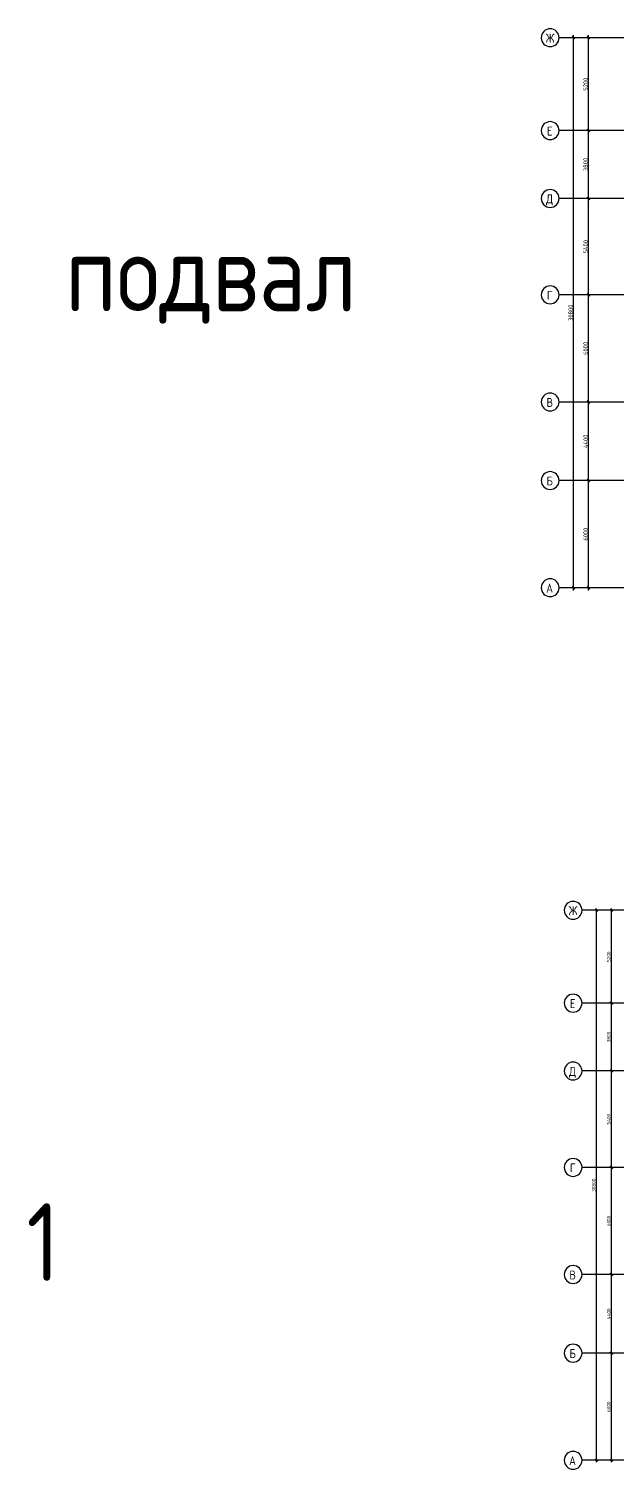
# Model space of a CAD drawing. Header units: millimetres. Extents: x -60946 to 138510, y -262288 to 24501.
# Drawn here: x -54930 to -22156, y -56360 to 24305 of the extents above; entities that cross this region are included whole.
import ezdxf

# ---------------------------------------------------------------- set-up
doc = ezdxf.new("R2010")
doc.units = ezdxf.units.MM
doc.linetypes.add('ADSK_Линия сетки', pattern=[25, 20, -2.5, 0, -2.5])
doc.layers.add('Оси', color=7, linetype='Continuous', lineweight=9)
doc.layers.add('Размеры', color=7, linetype='Continuous', lineweight=9)
doc.styles.add('GOST Common', font='', dxfattribs={"width": 0.9, "height": 500})
doc.styles.add('GOST Common_2', font='', dxfattribs={"width": 0.9, "height": 250})
doc.styles.add('GOST Common_3', font='', dxfattribs={"width": 0.9, "height": 200})
doc.styles.add('GOST Common_9', font='', dxfattribs={"width": 0.9, "height": 120})
doc.styles.get('GOST Common').set_extended_font_data('GOST Common')
doc.styles.get('GOST Common_2').set_extended_font_data('GOST Common')
doc.styles.get('GOST Common_3').set_extended_font_data('GOST Common')
doc.styles.get('GOST Common_9').set_extended_font_data('GOST Common')
doc.dimstyles.new('ADSK_Основной_2_0', dxfattribs={"dimscale": 304.8, "dimtxt": 201.142999, "dimasz": 0.463911, "dimexe": 0.328084, "dimexo": 0.328084, "dimgap": 0.164042, "dimtad": 1, "dimdec": 3, "dimrnd": 0.001, "dimdsep": 46, "dimtxsty": 'GOST Common_3', "dimblk1": 'OBLIQUE', "dimblk2": 'OBLIQUE', "dimsah": 1, "dimcen": 0.09, "dimdle": 0.328084, "dimazin": 2, "dimtfac": 1, "dimtdec": 4, "dimtix": 1, "dimtmove": 0, "dimatfit": 3, "dimfxl": 1, "dimtvp": 1, "dimtolj": 1, "dimtzin": 0, "dimlwd": 20, "dimlwe": 20, "dimarcsym": 2})
doc.dimstyles.new('ADSK_Основной_2_5_мм', dxfattribs={"dimscale": 304.8, "dimtxt": 251.428749, "dimasz": 0.463911, "dimexe": 0.492126, "dimexo": 0.984252, "dimgap": 0.098425, "dimtad": 1, "dimrnd": 0.01, "dimdsep": 46, "dimtxsty": 'GOST Common_2', "dimblk1": 'OBLIQUE', "dimblk2": 'OBLIQUE', "dimsah": 1, "dimcen": 0.09, "dimdle": 0.492126, "dimazin": 2, "dimtfac": 1, "dimtdec": 4, "dimtix": 1, "dimtmove": 0, "dimatfit": 3, "dimfxl": 1, "dimtvp": 1, "dimtolj": 1, "dimtzin": 0, "dimlwd": 20, "dimlwe": 20, "dimarcsym": 2})

# ---------------------------------------------------------------- blocks, each defined once
blk = doc.blocks.new('Ось сетки - Круг_Ø10 мм-8259-Кладочный план подвала')
at = {"layer": 'Оси', "lineweight": 20}
for start, end in [(360, 180), (180, 360)]:
    blk.add_arc((0, 0), 5, start, end, dxfattribs=at)
blk = doc.blocks.new('_Oblique')
at = {"color": 0, "linetype": 'ByBlock', "lineweight": -2}
blk.add_line((-0.5, -0.5), (0.5, 0.5), dxfattribs=at)
blk = doc.blocks.new('DIMBLOCK18-Кладочный план подвала')
at = {"layer": 'Defpoints', "color": 0, "transparency": 16777216}
for p in [(-23699, -995), (-23599, -995), (-23699, -6995)]:
    blk.add_point(p, dxfattribs=at)
at = {"layer": 'Размеры', "color": 0, "lineweight": 20, "transparency": 16777216}
for p, q in [((-23599, -7145), (-23599, -845)), ((-23399, -995), (-23449, -995)), ((-23399, -6995), (-23449, -6995))]:
    blk.add_line(p, q, dxfattribs=at)
at = {"layer": 'Размеры', "color": 0, "lineweight": 20, "transparency": 16777216, "xscale": 141.4, "yscale": 141.4, "zscale": 141.4}
for p, rotation in [((-23599, -995), 90), ((-23599, -6995), 270)]:
    blk.add_blockref('_Oblique', p, dxfattribs=dict(at, rotation=rotation))
at = {"layer": 'Размеры', "color": 0, "lineweight": 9, "transparency": 16777216, "insert": (-23754, -3995), "char_height": 250, "width": 756.84, "attachment_point": 5, "rotation": 90, "style": 'GOST Common_2'}
blk.add_mtext('\\A1;6000', dxfattribs=at)
blk = doc.blocks.new('DIMBLOCK19-Кладочный план подвала')
at = {"layer": 'Defpoints', "color": 0, "transparency": 16777216}
for p in [(-23699, 3405), (-23599, 3405), (-23699, -995)]:
    blk.add_point(p, dxfattribs=at)
at = {"layer": 'Размеры', "color": 0, "lineweight": 20, "transparency": 16777216}
for p, q in [((-23599, -1145), (-23599, 3555)), ((-23399, 3405), (-23449, 3405)), ((-23399, -995), (-23449, -995))]:
    blk.add_line(p, q, dxfattribs=at)
at = {"layer": 'Размеры', "color": 0, "lineweight": 20, "transparency": 16777216, "xscale": 141.4, "yscale": 141.4, "zscale": 141.4}
for p, rotation in [((-23599, 3405), 90), ((-23599, -995), 270)]:
    blk.add_blockref('_Oblique', p, dxfattribs=dict(at, rotation=rotation))
at = {"layer": 'Размеры', "color": 0, "lineweight": 9, "transparency": 16777216, "insert": (-23754, 1205), "char_height": 250, "width": 807.98, "attachment_point": 5, "rotation": 90, "style": 'GOST Common_2'}
blk.add_mtext('\\A1;4400', dxfattribs=at)
blk = doc.blocks.new('DIMBLOCK20-Кладочный план подвала')
at = {"layer": 'Defpoints', "color": 0, "transparency": 16777216}
for p in [(-23699, 9405), (-23599, 9405), (-23699, 3405)]:
    blk.add_point(p, dxfattribs=at)
at = {"layer": 'Размеры', "color": 0, "lineweight": 20, "transparency": 16777216}
for p, q in [((-23599, 3255), (-23599, 9555)), ((-23399, 9405), (-23449, 9405)), ((-23399, 3405), (-23449, 3405))]:
    blk.add_line(p, q, dxfattribs=at)
at = {"layer": 'Размеры', "color": 0, "lineweight": 20, "transparency": 16777216, "xscale": 141.4, "yscale": 141.4, "zscale": 141.4}
for p, rotation in [((-23599, 9405), 90), ((-23599, 3405), 270)]:
    blk.add_blockref('_Oblique', p, dxfattribs=dict(at, rotation=rotation))
at = {"layer": 'Размеры', "color": 0, "lineweight": 9, "transparency": 16777216, "insert": (-23754, 6405), "char_height": 250, "width": 756.84, "attachment_point": 5, "rotation": 90, "style": 'GOST Common_2'}
blk.add_mtext('\\A1;6000', dxfattribs=at)
blk = doc.blocks.new('DIMBLOCK21-Кладочный план подвала')
at = {"layer": 'Defpoints', "color": 0, "transparency": 16777216}
for p in [(-23699, 14805), (-23599, 14805), (-23699, 9405)]:
    blk.add_point(p, dxfattribs=at)
at = {"layer": 'Размеры', "color": 0, "lineweight": 20, "transparency": 16777216}
for p, q in [((-23599, 9255), (-23599, 14955)), ((-23399, 14805), (-23449, 14805)), ((-23399, 9405), (-23449, 9405))]:
    blk.add_line(p, q, dxfattribs=at)
at = {"layer": 'Размеры', "color": 0, "lineweight": 20, "transparency": 16777216, "xscale": 141.4, "yscale": 141.4, "zscale": 141.4}
for p, rotation in [((-23599, 14805), 90), ((-23599, 9405), 270)]:
    blk.add_blockref('_Oblique', p, dxfattribs=dict(at, rotation=rotation))
at = {"layer": 'Размеры', "color": 0, "lineweight": 9, "transparency": 16777216, "insert": (-23754, 12105), "char_height": 250, "width": 782.41, "attachment_point": 5, "rotation": 90, "style": 'GOST Common_2'}
blk.add_mtext('\\A1;5400', dxfattribs=at)
blk = doc.blocks.new('DIMBLOCK22-Кладочный план подвала')
at = {"layer": 'Defpoints', "color": 0, "transparency": 16777216}
for p in [(-23699, 18605), (-23599, 18605), (-23699, 14805)]:
    blk.add_point(p, dxfattribs=at)
at = {"layer": 'Размеры', "color": 0, "lineweight": 20, "transparency": 16777216}
for p, q in [((-23599, 14655), (-23599, 18755)), ((-23399, 18605), (-23449, 18605)), ((-23399, 14805), (-23449, 14805))]:
    blk.add_line(p, q, dxfattribs=at)
at = {"layer": 'Размеры', "color": 0, "lineweight": 20, "transparency": 16777216, "xscale": 141.4, "yscale": 141.4, "zscale": 141.4}
for p, rotation in [((-23599, 18605), 90), ((-23599, 14805), 270)]:
    blk.add_blockref('_Oblique', p, dxfattribs=dict(at, rotation=rotation))
at = {"layer": 'Размеры', "color": 0, "lineweight": 9, "transparency": 16777216, "insert": (-23754, 16705), "char_height": 250, "width": 756.84, "attachment_point": 5, "rotation": 90, "style": 'GOST Common_2'}
blk.add_mtext('\\A1;3800', dxfattribs=at)
blk = doc.blocks.new('DIMBLOCK23-Кладочный план подвала')
at = {"layer": 'Defpoints', "color": 0, "transparency": 16777216}
for p in [(-23699, 23805), (-23599, 23805), (-23699, 18605)]:
    blk.add_point(p, dxfattribs=at)
at = {"layer": 'Размеры', "color": 0, "lineweight": 20, "transparency": 16777216}
for p, q in [((-23599, 18455), (-23599, 23955)), ((-23399, 23805), (-23449, 23805)), ((-23399, 18605), (-23449, 18605))]:
    blk.add_line(p, q, dxfattribs=at)
at = {"layer": 'Размеры', "color": 0, "lineweight": 20, "transparency": 16777216, "xscale": 141.4, "yscale": 141.4, "zscale": 141.4}
for p, rotation in [((-23599, 23805), 90), ((-23599, 18605), 270)]:
    blk.add_blockref('_Oblique', p, dxfattribs=dict(at, rotation=rotation))
at = {"layer": 'Размеры', "color": 0, "lineweight": 9, "transparency": 16777216, "insert": (-23754, 21205), "char_height": 250, "width": 756.84, "attachment_point": 5, "rotation": 90, "style": 'GOST Common_2'}
blk.add_mtext('\\A1;5200', dxfattribs=at)
blk = doc.blocks.new('DIMBLOCK24-Кладочный план подвала')
at = {"layer": 'Defpoints', "color": 0, "transparency": 16777216}
for p in [(-24539, 23805), (-24439, 23805), (-24539, -6995)]:
    blk.add_point(p, dxfattribs=at)
at = {"layer": 'Размеры', "color": 0, "lineweight": 20, "transparency": 16777216}
for p, q in [((-24439, -7145), (-24439, 23955)), ((-24239, 23805), (-24289, 23805)), ((-24239, -6995), (-24289, -6995))]:
    blk.add_line(p, q, dxfattribs=at)
at = {"layer": 'Размеры', "color": 0, "lineweight": 20, "transparency": 16777216, "xscale": 141.4, "yscale": 141.4, "zscale": 141.4}
for p, rotation in [((-24439, 23805), 90), ((-24439, -6995), 270)]:
    blk.add_blockref('_Oblique', p, dxfattribs=dict(at, rotation=rotation))
at = {"layer": 'Размеры', "color": 0, "lineweight": 9, "transparency": 16777216, "insert": (-24594, 8405), "char_height": 250, "width": 946.05, "attachment_point": 5, "rotation": 90, "style": 'GOST Common_2'}
blk.add_mtext('\\A1;30800', dxfattribs=at)
blk = doc.blocks.new('Ось сетки - Круг_Ø10 мм-8259-Кладочный план 1-го этажа')
at = {"layer": 'Оси', "lineweight": 20}
for start, end in [(360, 180), (180, 360)]:
    blk.add_arc((0, 0), 5, start, end, dxfattribs=at)
blk = doc.blocks.new('*D4368')
at = {"layer": 'Defpoints', "color": 0, "transparency": 16777216}
for p in [(-22415, -49860), (-22315, -49860), (-22415, -55860)]:
    blk.add_point(p, dxfattribs=at)
at = {"layer": 'Размеры', "color": 0, "lineweight": 20, "transparency": 16777216}
for p, q in [((-22315, -55960), (-22315, -49760)), ((-22315, -49860), (-22215, -49860)), ((-22315, -55860), (-22215, -55860))]:
    blk.add_line(p, q, dxfattribs=at)
at = {"layer": 'Размеры', "color": 0, "lineweight": 20, "transparency": 16777216, "xscale": 141.4, "yscale": 141.4, "zscale": 141.4}
for p, rotation in [((-22315, -49860), 90), ((-22315, -55860), 270)]:
    blk.add_blockref('_Oblique', p, dxfattribs=dict(at, rotation=rotation))
at = {"layer": 'Размеры', "color": 0, "lineweight": 9, "transparency": 16777216, "insert": (-22465, -52860), "char_height": 200, "width": 605.47, "attachment_point": 5, "rotation": 90, "style": 'GOST Common_3'}
blk.add_mtext('\\A1;6000', dxfattribs=at)
blk = doc.blocks.new('*D4369')
at = {"layer": 'Defpoints', "color": 0, "transparency": 16777216}
for p in [(-22415, -45460), (-22315, -45460), (-22415, -49860)]:
    blk.add_point(p, dxfattribs=at)
at = {"layer": 'Размеры', "color": 0, "lineweight": 20, "transparency": 16777216}
for p, q in [((-22315, -49960), (-22315, -45360)), ((-22315, -45460), (-22215, -45460)), ((-22315, -49860), (-22215, -49860))]:
    blk.add_line(p, q, dxfattribs=at)
at = {"layer": 'Размеры', "color": 0, "lineweight": 20, "transparency": 16777216, "xscale": 141.4, "yscale": 141.4, "zscale": 141.4}
for p, rotation in [((-22315, -45460), 90), ((-22315, -49860), 270)]:
    blk.add_blockref('_Oblique', p, dxfattribs=dict(at, rotation=rotation))
at = {"layer": 'Размеры', "color": 0, "lineweight": 9, "transparency": 16777216, "insert": (-22465, -47660), "char_height": 200, "width": 646.38, "attachment_point": 5, "rotation": 90, "style": 'GOST Common_3'}
blk.add_mtext('\\A1;4400', dxfattribs=at)
blk = doc.blocks.new('*D4370')
at = {"layer": 'Defpoints', "color": 0, "transparency": 16777216}
for p in [(-22415, -39460), (-22315, -39460), (-22415, -45460)]:
    blk.add_point(p, dxfattribs=at)
at = {"layer": 'Размеры', "color": 0, "lineweight": 20, "transparency": 16777216}
for p, q in [((-22315, -45560), (-22315, -39360)), ((-22315, -39460), (-22215, -39460)), ((-22315, -45460), (-22215, -45460))]:
    blk.add_line(p, q, dxfattribs=at)
at = {"layer": 'Размеры', "color": 0, "lineweight": 20, "transparency": 16777216, "xscale": 141.4, "yscale": 141.4, "zscale": 141.4}
for p, rotation in [((-22315, -39460), 90), ((-22315, -45460), 270)]:
    blk.add_blockref('_Oblique', p, dxfattribs=dict(at, rotation=rotation))
at = {"layer": 'Размеры', "color": 0, "lineweight": 9, "transparency": 16777216, "insert": (-22465, -42460), "char_height": 200, "width": 605.47, "attachment_point": 5, "rotation": 90, "style": 'GOST Common_3'}
blk.add_mtext('\\A1;6000', dxfattribs=at)
blk = doc.blocks.new('*D4371')
at = {"layer": 'Defpoints', "color": 0, "transparency": 16777216}
for p in [(-22415, -34060), (-22315, -34060), (-22415, -39460)]:
    blk.add_point(p, dxfattribs=at)
at = {"layer": 'Размеры', "color": 0, "lineweight": 20, "transparency": 16777216}
for p, q in [((-22315, -39560), (-22315, -33960)), ((-22315, -34060), (-22215, -34060)), ((-22315, -39460), (-22215, -39460))]:
    blk.add_line(p, q, dxfattribs=at)
at = {"layer": 'Размеры', "color": 0, "lineweight": 20, "transparency": 16777216, "xscale": 141.4, "yscale": 141.4, "zscale": 141.4}
for p, rotation in [((-22315, -34060), 90), ((-22315, -39460), 270)]:
    blk.add_blockref('_Oblique', p, dxfattribs=dict(at, rotation=rotation))
at = {"layer": 'Размеры', "color": 0, "lineweight": 9, "transparency": 16777216, "insert": (-22465, -36760), "char_height": 200, "width": 625.93, "attachment_point": 5, "rotation": 90, "style": 'GOST Common_3'}
blk.add_mtext('\\A1;5400', dxfattribs=at)
blk = doc.blocks.new('*D4372')
at = {"layer": 'Defpoints', "color": 0, "transparency": 16777216}
for p in [(-22415, -30260), (-22315, -30260), (-22415, -34060)]:
    blk.add_point(p, dxfattribs=at)
at = {"layer": 'Размеры', "color": 0, "lineweight": 20, "transparency": 16777216}
for p, q in [((-22315, -34160), (-22315, -30160)), ((-22315, -30260), (-22215, -30260)), ((-22315, -34060), (-22215, -34060))]:
    blk.add_line(p, q, dxfattribs=at)
at = {"layer": 'Размеры', "color": 0, "lineweight": 20, "transparency": 16777216, "xscale": 141.4, "yscale": 141.4, "zscale": 141.4}
for p, rotation in [((-22315, -30260), 90), ((-22315, -34060), 270)]:
    blk.add_blockref('_Oblique', p, dxfattribs=dict(at, rotation=rotation))
at = {"layer": 'Размеры', "color": 0, "lineweight": 9, "transparency": 16777216, "insert": (-22465, -32160), "char_height": 200, "width": 605.47, "attachment_point": 5, "rotation": 90, "style": 'GOST Common_3'}
blk.add_mtext('\\A1;3800', dxfattribs=at)
blk = doc.blocks.new('*D4373')
at = {"layer": 'Defpoints', "color": 0, "transparency": 16777216}
for p in [(-22415, -25060), (-22315, -25060), (-22415, -30260)]:
    blk.add_point(p, dxfattribs=at)
at = {"layer": 'Размеры', "color": 0, "lineweight": 20, "transparency": 16777216}
for p, q in [((-22315, -30360), (-22315, -24960)), ((-22315, -25060), (-22215, -25060)), ((-22315, -30260), (-22215, -30260))]:
    blk.add_line(p, q, dxfattribs=at)
at = {"layer": 'Размеры', "color": 0, "lineweight": 20, "transparency": 16777216, "xscale": 141.4, "yscale": 141.4, "zscale": 141.4}
for p, rotation in [((-22315, -25060), 90), ((-22315, -30260), 270)]:
    blk.add_blockref('_Oblique', p, dxfattribs=dict(at, rotation=rotation))
at = {"layer": 'Размеры', "color": 0, "lineweight": 9, "transparency": 16777216, "insert": (-22465, -27660), "char_height": 200, "width": 605.47, "attachment_point": 5, "rotation": 90, "style": 'GOST Common_3'}
blk.add_mtext('\\A1;5200', dxfattribs=at)
blk = doc.blocks.new('*D4374')
at = {"layer": 'Defpoints', "color": 0, "transparency": 16777216}
for p in [(-23255, -25060), (-23155, -25060), (-23255, -55860)]:
    blk.add_point(p, dxfattribs=at)
at = {"layer": 'Размеры', "color": 0, "lineweight": 20, "transparency": 16777216}
for p, q in [((-23155, -55960), (-23155, -24960)), ((-23155, -25060), (-23055, -25060)), ((-23155, -55860), (-23055, -55860))]:
    blk.add_line(p, q, dxfattribs=at)
at = {"layer": 'Размеры', "color": 0, "lineweight": 20, "transparency": 16777216, "xscale": 141.4, "yscale": 141.4, "zscale": 141.4}
for p, rotation in [((-23155, -25060), 90), ((-23155, -55860), 270)]:
    blk.add_blockref('_Oblique', p, dxfattribs=dict(at, rotation=rotation))
at = {"layer": 'Размеры', "color": 0, "lineweight": 9, "transparency": 16777216, "insert": (-23305, -40460), "char_height": 200, "width": 756.84, "attachment_point": 5, "rotation": 90, "style": 'GOST Common_3'}
blk.add_mtext('\\A1;30800', dxfattribs=at)

msp = doc.modelspace()

# ---------------------------------------------------------------- linework, layer by layer
at = {"layer": 'Оси', "linetype": 'ADSK_Линия сетки', "lineweight": 5}
for p, q in [((-2497.4038, 23804.969), (-25240.0967, 23804.969)), ((-2497.4038, 18604.969), (-25240.0967, 18604.969)), ((-2497.4038, 14804.969), (-25240.0967, 14804.969)), ((62221.372, 9404.969), (-25240.0967, 9404.969)), ((62221.372, 3404.969), (-25240.0967, 3404.969)), ((62221.372, -995.031), (-25240.0967, -995.031)), ((62221.372, -6995.031), (-25240.0967, -6995.031)), ((-1213.4695, -25059.6624), (-23956.1623, -25059.6624)), ((-1213.4695, -30259.6624), (-23956.1623, -30259.6624)), ((-1213.4695, -34059.6624), (-23956.1623, -34059.6624)), ((63681.4538, -39459.6624), (-23956.1623, -39459.6624)), ((63681.4538, -45459.6624), (-23956.1623, -45459.6624)), ((63681.4538, -49859.6624), (-23956.1623, -49859.6624)), ((63681.4538, -55859.6624), (-23956.1623, -55859.6624))]:
    msp.add_line(p, q, dxfattribs=at)

# ---------------------------------------------------------------- block references
at = {"layer": 'Оси', "lineweight": 20, "xscale": 99.99999999999993, "yscale": 99.99999999999993, "zscale": 99.99999999999993, "rotation": 89.9999999999998}
for name, p in [('Ось сетки - Круг_Ø10 мм-8259-Кладочный план подвала', (-25740.0967, 23804.969)), ('Ось сетки - Круг_Ø10 мм-8259-Кладочный план подвала', (-25740.0967, 18604.969)), ('Ось сетки - Круг_Ø10 мм-8259-Кладочный план подвала', (-25740.0967, 14804.969)), ('Ось сетки - Круг_Ø10 мм-8259-Кладочный план подвала', (-25740.0967, 9404.969)), ('Ось сетки - Круг_Ø10 мм-8259-Кладочный план подвала', (-25740.0967, 3404.969)), ('Ось сетки - Круг_Ø10 мм-8259-Кладочный план подвала', (-25740.0967, -995.031)), ('Ось сетки - Круг_Ø10 мм-8259-Кладочный план подвала', (-25740.0967, -6995.031)), ('Ось сетки - Круг_Ø10 мм-8259-Кладочный план 1-го этажа', (-24456.1623, -25059.6624)), ('Ось сетки - Круг_Ø10 мм-8259-Кладочный план 1-го этажа', (-24456.1623, -30259.6624)), ('Ось сетки - Круг_Ø10 мм-8259-Кладочный план 1-го этажа', (-24456.1623, -34059.6624)), ('Ось сетки - Круг_Ø10 мм-8259-Кладочный план 1-го этажа', (-24456.1623, -39459.6624)), ('Ось сетки - Круг_Ø10 мм-8259-Кладочный план 1-го этажа', (-24456.1623, -45459.6624)), ('Ось сетки - Круг_Ø10 мм-8259-Кладочный план 1-го этажа', (-24456.1623, -49859.6624)), ('Ось сетки - Круг_Ø10 мм-8259-Кладочный план 1-го этажа', (-24456.1623, -55859.6624))]:
    msp.add_blockref(name, p, dxfattribs=at)

# ---------------------------------------------------------------- texts
at = {"attachment_point": 1, "style": 'GOST Common_9'}
for s, insert, char_height in [('подвал', (-52896.9486, 12833.1037), 4349.56881), ('1', (-55063.7713, -41470.6515), 4349.5688)]:
    msp.add_mtext_dynamic_manual_height_columns(s, width=89.484542, gutter_width=36.2464, heights=[0], dxfattribs=dict(at, insert=insert, char_height=char_height))
at = {"layer": 'Оси', "char_height": 500, "attachment_point": 1, "style": 'GOST Common'}
for s, insert, width in [('\\fGOST Common|b0|i0|c204|p34|;\\W.9;Ж', (-25989.9238, 24029.5279), 555.569437), ('\\fGOST Common|b0|i0|c204|p34|;\\W.9;Е', (-25921.5238, 18829.5279), 389.620125), ('\\fGOST Common|b0|i0|c204|p34|;\\W.9;Д', (-25966.0738, 15029.5279), 497.847937), ('\\fGOST Common|b0|i0|c204|p34|;\\W.9;Г', (-25921.5238, 9629.5279), 389.620125), ('\\fGOST Common|b0|i0|c204|p34|;\\W.9;В', (-25945.3738, 3629.5279), 447.341625), ('\\fGOST Common|b0|i0|c204|p34|;\\W.9;Б', (-25942.2238, -770.4721), 440.126437), ('\\fGOST Common|b0|i0|c204|p34|;\\W.9;А', (-25966.0738, -6770.4721), 497.847937), ('\\fGOST Common|b0|i0|c204|p34|;\\W.9;Ж', (-24705.9894, -24835.1035), 555.569437), ('\\fGOST Common|b0|i0|c204|p34|;\\W.9;Е', (-24637.5894, -30035.1035), 389.620125), ('\\fGOST Common|b0|i0|c204|p34|;\\W.9;Д', (-24682.1394, -33835.1035), 497.847937), ('\\fGOST Common|b0|i0|c204|p34|;\\W.9;Г', (-24637.5894, -39235.1035), 389.620125), ('\\fGOST Common|b0|i0|c204|p34|;\\W.9;В', (-24661.4394, -45235.1035), 447.341625), ('\\fGOST Common|b0|i0|c204|p34|;\\W.9;Б', (-24658.2894, -49635.1035), 440.126437), ('\\fGOST Common|b0|i0|c204|p34|;\\W.9;А', (-24682.1394, -55635.1035), 497.847937)]:
    msp.add_mtext(s, dxfattribs=dict(at, insert=insert, width=width))

# ---------------------------------------------------------------- dimensions: what is measured, and where the dimension line sits
at = {"layer": 'Размеры', "lineweight": 9}
for base, p1, p2, dimstyle, override, picture, middle in [((-24439.3228, 23804.969), (-24539.3077, -6995.031), (-24539.3077, 23804.969), 'ADSK_Основной_2_5_мм', {"dimpost": '<>', "dimfxl": 30800}, 'DIMBLOCK24-Кладочный план подвала', (-24594.3228, 8404.969)), ((-23599.3228, 23804.969), (-23699.3077, 18604.969), (-23699.3077, 23804.969), 'ADSK_Основной_2_5_мм', {"dimpost": '<>', "dimfxl": 5200}, 'DIMBLOCK23-Кладочный план подвала', (-23754.3228, 21204.969)), ((-23599.3228, 18604.969), (-23699.3077, 14804.969), (-23699.3077, 18604.969), 'ADSK_Основной_2_5_мм', {"dimpost": '<>', "dimfxl": 3800}, 'DIMBLOCK22-Кладочный план подвала', (-23754.3228, 16704.969)), ((-23599.3228, 14804.969), (-23699.3077, 9404.969), (-23699.3077, 14804.969), 'ADSK_Основной_2_5_мм', {"dimpost": '<>', "dimfxl": 5400}, 'DIMBLOCK21-Кладочный план подвала', (-23754.3228, 12104.969)), ((-23599.3228, 9404.969), (-23699.3077, 3404.969), (-23699.3077, 9404.969), 'ADSK_Основной_2_5_мм', {"dimpost": '<>', "dimfxl": 6000}, 'DIMBLOCK20-Кладочный план подвала', (-23754.3228, 6404.969)), ((-23599.3228, 3404.969), (-23699.3077, -995.031), (-23699.3077, 3404.969), 'ADSK_Основной_2_5_мм', {"dimpost": '<>', "dimfxl": 4400}, 'DIMBLOCK19-Кладочный план подвала', (-23754.3228, 1204.969)), ((-23599.3228, -995.031), (-23699.3077, -6995.031), (-23699.3077, -995.031), 'ADSK_Основной_2_5_мм', {"dimpost": '<>', "dimfxl": 6000}, 'DIMBLOCK18-Кладочный план подвала', (-23754.3228, -3995.031)), ((-23155.3885, -25059.6624), (-23255.3734, -55859.6624), (-23255.3734, -25059.6624), 'ADSK_Основной_2_0', {"dimpost": '<>', "dimfxl": 30800}, '*D4374', (-23305.3885, -40459.6624)), ((-22315.3885, -25059.6624), (-22415.3734, -30259.6624), (-22415.3734, -25059.6624), 'ADSK_Основной_2_0', {"dimpost": '<>', "dimfxl": 5200}, '*D4373', (-22465.3885, -27659.6624)), ((-22315.3885, -30259.6624), (-22415.3734, -34059.6624), (-22415.3734, -30259.6624), 'ADSK_Основной_2_0', {"dimpost": '<>', "dimfxl": 3800}, '*D4372', (-22465.3885, -32159.6624)), ((-22315.3885, -34059.6624), (-22415.3734, -39459.6624), (-22415.3734, -34059.6624), 'ADSK_Основной_2_0', {"dimpost": '<>', "dimfxl": 5400}, '*D4371', (-22465.3885, -36759.6624)), ((-22315.3885, -39459.6624), (-22415.3734, -45459.6624), (-22415.3734, -39459.6624), 'ADSK_Основной_2_0', {"dimpost": '<>', "dimfxl": 6000}, '*D4370', (-22465.3885, -42459.6624)), ((-22315.3885, -45459.6624), (-22415.3734, -49859.6624), (-22415.3734, -45459.6624), 'ADSK_Основной_2_0', {"dimpost": '<>', "dimfxl": 4400}, '*D4369', (-22465.3885, -47659.6624)), ((-22315.3885, -49859.6624), (-22415.3734, -55859.6624), (-22415.3734, -49859.6624), 'ADSK_Основной_2_0', {"dimpost": '<>', "dimfxl": 6000}, '*D4368', (-22465.3885, -52859.6624))]:
    dim = msp.add_linear_dim(base=base, p1=p1, p2=p2, angle=90, dimstyle=dimstyle, override=override, dxfattribs=at)
    dim.commit()
    dim.dimension.update_dxf_attribs({"geometry": picture, "text_midpoint": middle})

doc.saveas('drawing.dxf')
